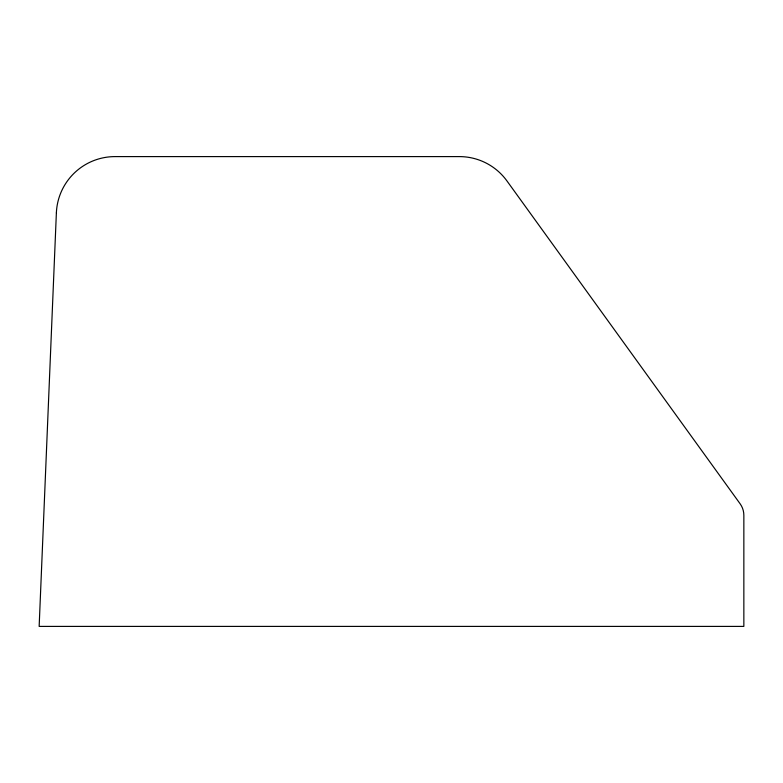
<?xml version="1.0" encoding="UTF-8"?>
<svg xmlns="http://www.w3.org/2000/svg" width="783" height="783" viewBox="0 0 783 783"><rect width="100%" height="100%" fill="white"/><g stroke="black" fill="none" stroke-linecap="round" stroke-linejoin="round"><path stroke-width="1.17" d="M56.376 212.878L39.15 626.4L743.85 626.4L743.85 515.283A19.575 19.575 0 0 0 740.141 503.821L506.953 180.942A58.725 58.725 0 0 0 459.347 156.6L115.052 156.6A58.725 58.725 0 0 0 56.376 212.878"/></g></svg>
